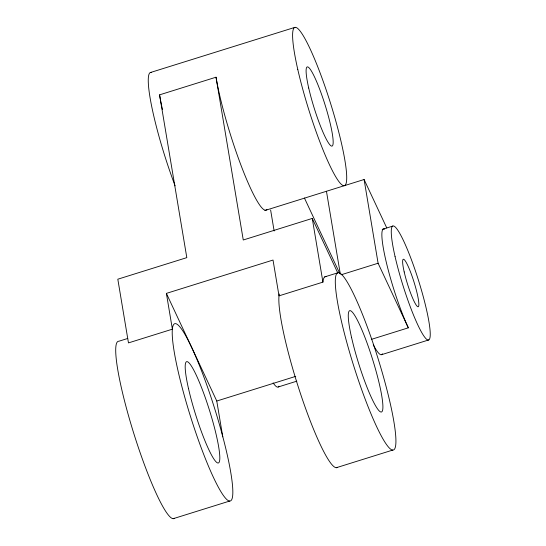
<?xml version="1.0" encoding="UTF-8"?>
<svg xmlns="http://www.w3.org/2000/svg" width="546" height="546" viewBox="0 0 546 546"><rect width="100%" height="100%" fill="white"/><g stroke="black" fill="none" stroke-linecap="round" stroke-linejoin="round"><path stroke-width="0.82" d="M150.662 72.447L294.936 27.355M326.01 276.542A92.881 12.708 72.6 0 0 322.925 282.125L279.013 295.85L273.027 260.053L166.387 293.386L172.379 329.177L128.467 342.902L117.813 279.204L186.814 257.637L159.569 94.854L216.025 77.204A82.931 11.35 72.6 0 0 241.96 167.82A82.931 11.35 72.6 0 0 266.912 209.452M264.892 210.51L364.093 179.511L386.766 227.948M337.817 273.014L312.264 218.427L243.263 239.994L216.025 77.204M382.22 229.381L392.765 226.092M127.744 338.459L118.871 341.236A92.881 12.708 72.6 0 0 134.043 434.241A92.881 12.708 72.6 0 0 174.358 518.284M324.706 276.897L338.418 272.611M341.264 274.747L378.098 263.233L364.093 179.511M371.498 339.332L408.333 327.818A59.712 8.17 72.6 0 1 386.425 262.797A59.712 8.17 72.6 0 1 384.698 229.143M222.768 436.82L216.776 401.03L295.741 376.351M278.167 386.998L296.826 381.163M381.668 354.647L428.712 339.94M173.178 518.7L229.634 501.057A92.881 12.708 72.6 0 0 200.45 368.031A92.881 12.708 72.6 0 0 177.361 367.881A92.881 12.708 72.6 0 0 229.634 501.057M336.268 467.724L392.724 450.081A92.881 12.708 72.6 0 0 363.54 317.055A92.881 12.708 72.6 0 0 340.451 316.905A92.881 12.708 72.6 0 0 392.724 450.081M378.098 263.233L408.333 327.818M304.422 198.007L339.742 273.457M166.387 293.386L216.776 401.03M326.453 191.277L340.322 274.16M312.264 218.427L322.925 282.125M270.625 210.019L274.133 230.999M162.462 109.582A82.931 11.35 72.6 0 1 159.569 94.854M337.448 467.308A92.881 12.708 72.6 0 1 301.296 396.096A92.881 12.708 72.6 0 1 279.279 293.98M382.425 353.801A59.712 8.17 72.6 0 1 373.252 344.751M278.924 386.152A59.712 8.17 72.6 0 1 273.137 382.889M175.116 185.824A82.931 11.35 72.6 0 1 151.501 72.427M351.61 337.708A53.078 7.262 72.6 0 0 381.374 412.012A53.078 7.262 72.6 0 0 363.732 334.323A53.078 7.262 72.6 0 0 351.61 337.708M188.52 388.677A53.078 7.262 72.6 0 0 218.284 462.988A53.078 7.262 72.6 0 0 200.641 385.299A53.078 7.262 72.6 0 0 188.52 388.677M395.058 256.552A59.712 8.17 72.6 0 0 428.542 340.008A59.712 8.17 72.6 0 0 408.62 252.484A59.712 8.17 72.6 0 0 395.058 256.552M404.19 271.935A24.877 3.406 72.6 0 0 418.147 306.763A24.877 3.406 72.6 0 0 409.875 270.345A24.877 3.406 72.6 0 0 404.19 271.935M297.809 69.581A82.931 11.35 72.6 0 0 344.321 185.688A82.931 11.35 72.6 0 0 316.748 64.291A82.931 11.35 72.6 0 0 297.809 69.581M308.715 88.049A41.462 5.672 72.6 0 0 331.975 146.103A41.462 5.672 72.6 0 0 318.188 85.408A41.462 5.672 72.6 0 0 308.715 88.049"/></g></svg>
